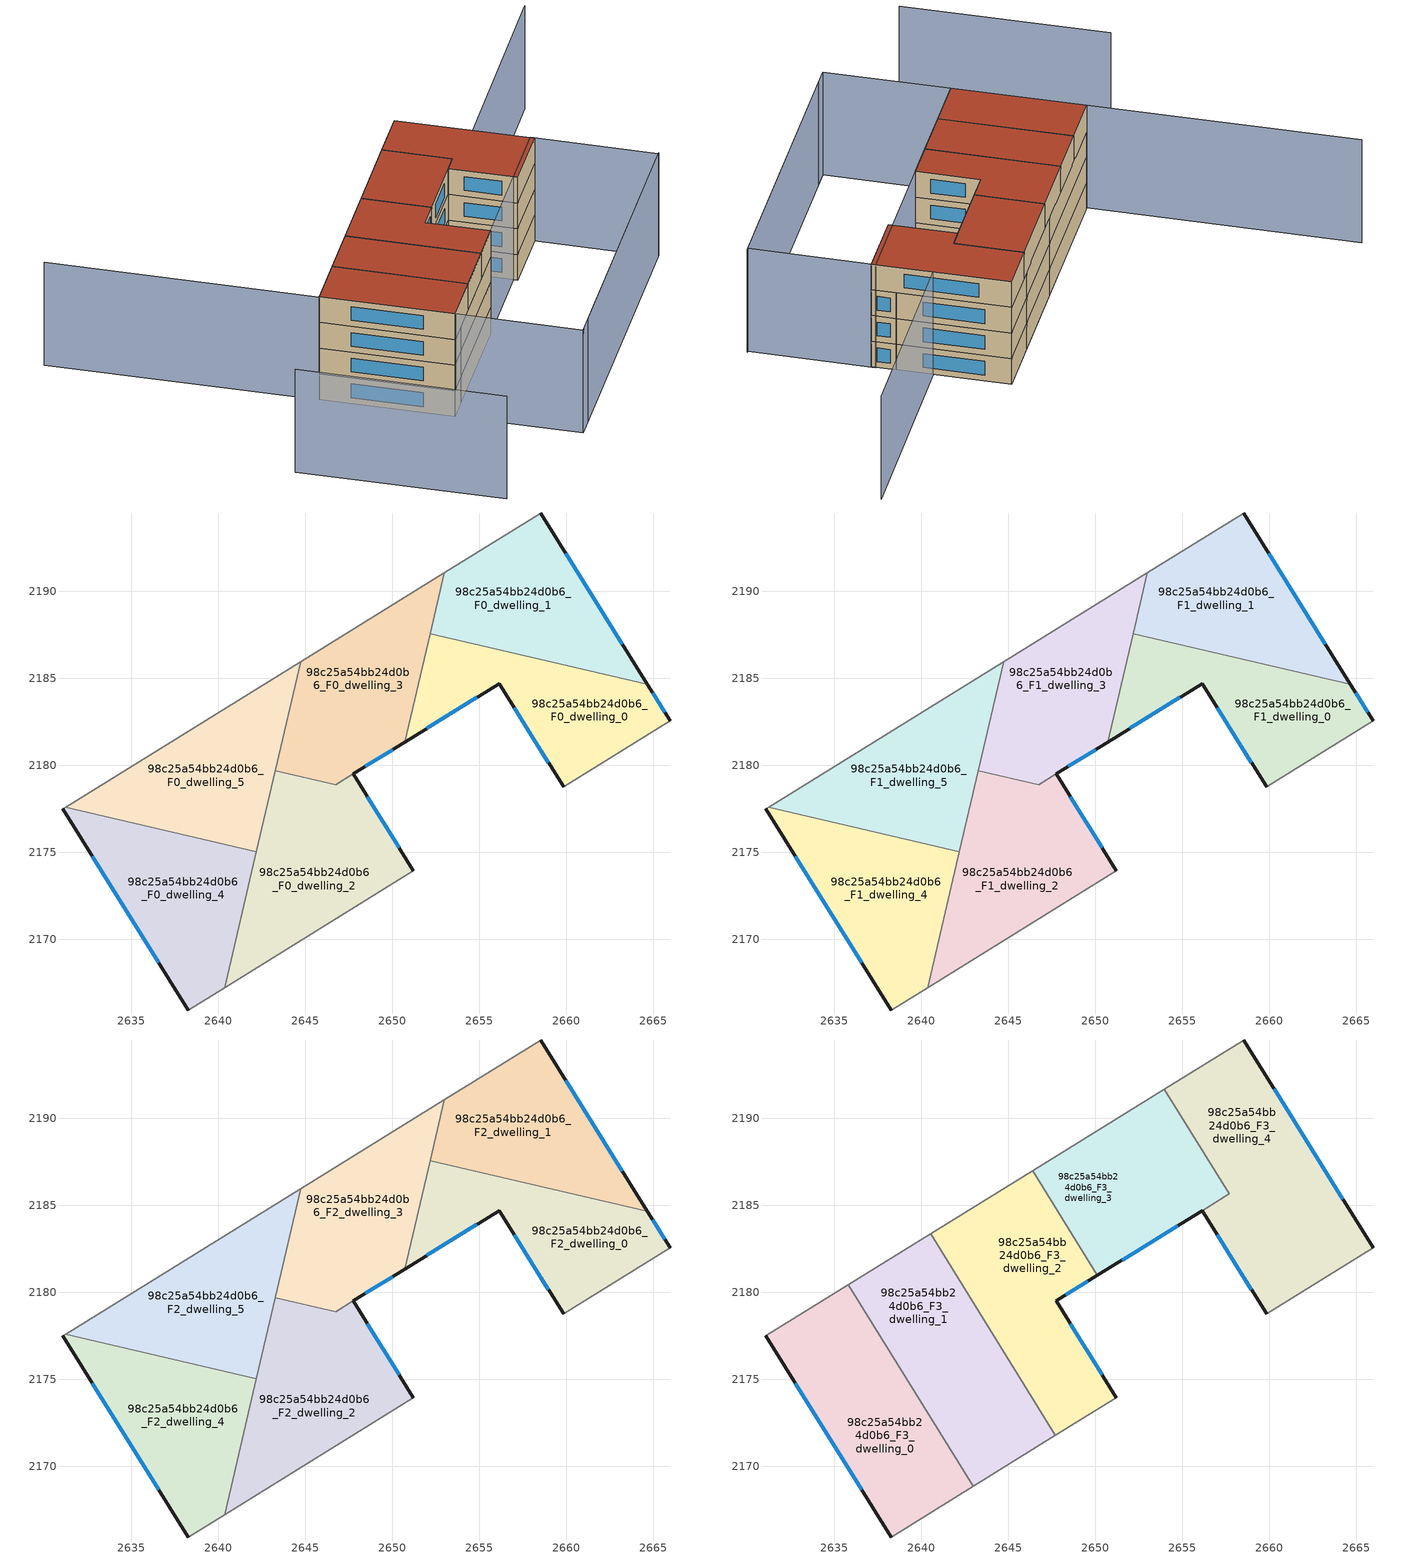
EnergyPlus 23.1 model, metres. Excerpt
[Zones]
98c25a54bb24d0b6_F0_dwelling_0
 floor ground (EU_floor_Construction): 2664.67,2184.66 2665.98,2182.55 2659.85,2178.75 2656.15,2184.69 2650.73,2181.33 2652.19,2187.57 z0
 wall outside (EU_wall_Construction): 2665.98,2182.55 2664.67,2184.66 / 2650.73,2181.33 2656.15,2184.69 2659.85,2178.75 z0:3
 wall to 98c25a54bb24d0b6_F0_dwelling_1 (EU_wall_Construction): 2664.67,2184.66 2652.19,2187.57 z0:3
 wall adiabatic (EU_wall_Construction): 2659.85,2178.75 2665.98,2182.55 z0:3
 wall to 98c25a54bb24d0b6_F0_dwelling_3 (EU_wall_Construction): 2652.19,2187.57 2650.73,2181.33 z0:3
 window (EU_Window_Construction): 2665.68,2183.04 2664.98,2184.16 / 2657.02,2183.3 2658.99,2180.15 / 2652,2182.12 2654.88,2183.9 z0.7:2.3
98c25a54bb24d0b6_F0_dwelling_1
 floor ground (EU_floor_Construction): 2658.54,2194.5 2664.67,2184.66 2652.19,2187.57 2653,2191.07 z0
 wall outside (EU_wall_Construction): 2664.67,2184.66 2658.54,2194.5 z0:3
 wall adiabatic (EU_wall_Construction): 2658.54,2194.5 2653,2191.07 z0:3
 wall to 98c25a54bb24d0b6_F0_dwelling_3 (EU_wall_Construction): 2653,2191.07 2652.19,2187.57 z0:3
 window (EU_Window_Construction): 2663.23,2186.97 2659.98,2192.19 z0.7:2.3
98c25a54bb24d0b6_F0_dwelling_2
 floor ground (EU_floor_Construction): 2647.77,2179.5 2651.23,2173.94 2640.37,2167.22 2643.28,2179.69 2646.76,2178.87 z0
 wall outside (EU_wall_Construction): 2651.23,2173.94 2647.77,2179.5 z0:3
 wall adiabatic (EU_wall_Construction): 2640.37,2167.22 2651.23,2173.94 z0:3
 wall to 98c25a54bb24d0b6_F0_dwelling_3 (EU_wall_Construction): 2647.77,2179.5 2646.76,2178.87 2643.28,2179.69 z0:3
 wall to 98c25a54bb24d0b6_F0_dwelling_4 (EU_wall_Construction): 2642.19,2175.03 2640.37,2167.22 z0:3
 wall to 98c25a54bb24d0b6_F0_dwelling_5 (EU_wall_Construction): 2643.28,2179.69 2642.19,2175.03 z0:3
 window (EU_Window_Construction): 2650.42,2175.25 2648.58,2178.19 z0.7:2.3
98c25a54bb24d0b6_F0_dwelling_3
 floor ground (EU_floor_Construction): 2653,2191.07 2650.73,2181.33 2646.76,2178.87 2643.28,2179.69 2644.74,2185.96 z0
 wall outside (EU_wall_Construction): 2647.77,2179.5 2650.73,2181.33 z0:3
 wall adiabatic (EU_wall_Construction): 2653,2191.07 2644.74,2185.96 z0:3
 wall to 98c25a54bb24d0b6_F0_dwelling_5 (EU_wall_Construction): 2644.74,2185.96 2643.28,2179.69 z0:3
 window (EU_Window_Construction): 2648.46,2179.93 2650.03,2180.9 z0.7:2.3
98c25a54bb24d0b6_F0_dwelling_4
 floor ground (EU_floor_Construction): 2642.19,2175.03 2640.37,2167.22 2638.28,2165.93 2631.07,2177.5 2631.23,2177.59 z0
 wall outside (EU_wall_Construction): 2631.07,2177.5 2638.28,2165.93 z0:3
 wall adiabatic (EU_wall_Construction): 2638.28,2165.93 2640.37,2167.22 / 2631.23,2177.59 2631.07,2177.5 z0:3
 wall to 98c25a54bb24d0b6_F0_dwelling_5 (EU_wall_Construction): 2642.19,2175.03 2631.23,2177.59 z0:3
 window (EU_Window_Construction): 2632.76,2174.78 2636.59,2168.65 z0.7:2.3
98c25a54bb24d0b6_F0_dwelling_5
 floor ground (EU_floor_Construction): 2644.74,2185.96 2642.19,2175.03 2631.23,2177.59 z0
 wall adiabatic (EU_wall_Construction): 2644.74,2185.96 2631.23,2177.59 z0:3
98c25a54bb24d0b6_F1_dwelling_0
 floor to 98c25a54bb24d0b6_F0_dwelling_0 (EU_floor_Construction): 2664.67,2184.66 2665.98,2182.55 2659.85,2178.75 2656.15,2184.69 2650.73,2181.33 2652.19,2187.57 z3
 wall outside (EU_wall_Construction): 2665.98,2182.55 2664.67,2184.66 / 2650.73,2181.33 2656.15,2184.69 2659.85,2178.75 z3:6
 wall to 98c25a54bb24d0b6_F1_dwelling_1 (EU_wall_Construction): 2664.67,2184.66 2652.19,2187.57 z3:6
 wall adiabatic (EU_wall_Construction): 2659.85,2178.75 2665.98,2182.55 z3:6
 wall to 98c25a54bb24d0b6_F1_dwelling_3 (EU_wall_Construction): 2652.19,2187.57 2650.73,2181.33 z3:6
 window (EU_Window_Construction): 2665.68,2183.04 2664.98,2184.16 / 2657.02,2183.3 2658.99,2180.15 / 2652,2182.12 2654.88,2183.9 z3.7:5.3
98c25a54bb24d0b6_F1_dwelling_1
 floor to 98c25a54bb24d0b6_F0_dwelling_1 (EU_floor_Construction): 2658.54,2194.5 2664.67,2184.66 2652.19,2187.57 2653,2191.07 z3
 wall outside (EU_wall_Construction): 2664.67,2184.66 2658.54,2194.5 z3:6
 wall adiabatic (EU_wall_Construction): 2658.54,2194.5 2653,2191.07 z3:6
 wall to 98c25a54bb24d0b6_F1_dwelling_3 (EU_wall_Construction): 2653,2191.07 2652.19,2187.57 z3:6
 window (EU_Window_Construction): 2663.23,2186.97 2659.98,2192.19 z3.7:5.3
98c25a54bb24d0b6_F1_dwelling_2
 floor to 98c25a54bb24d0b6_F0_dwelling_2 (EU_floor_Construction): 2647.77,2179.5 2651.23,2173.94 2640.37,2167.22 2643.28,2179.69 2646.76,2178.87 z3
 wall outside (EU_wall_Construction): 2651.23,2173.94 2647.77,2179.5 z3:6
 wall adiabatic (EU_wall_Construction): 2640.37,2167.22 2651.23,2173.94 z3:6
 wall to 98c25a54bb24d0b6_F1_dwelling_3 (EU_wall_Construction): 2647.77,2179.5 2646.76,2178.87 2643.28,2179.69 z3:6
 wall to 98c25a54bb24d0b6_F1_dwelling_4 (EU_wall_Construction): 2642.19,2175.03 2640.37,2167.22 z3:6
 wall to 98c25a54bb24d0b6_F1_dwelling_5 (EU_wall_Construction): 2643.28,2179.69 2642.19,2175.03 z3:6
 window (EU_Window_Construction): 2650.42,2175.25 2648.58,2178.19 z3.7:5.3
98c25a54bb24d0b6_F1_dwelling_3
 floor to 98c25a54bb24d0b6_F0_dwelling_3 (EU_floor_Construction): 2653,2191.07 2650.73,2181.33 2646.76,2178.87 2643.28,2179.69 2644.74,2185.96 z3
 wall outside (EU_wall_Construction): 2647.77,2179.5 2650.73,2181.33 z3:6
 wall adiabatic (EU_wall_Construction): 2653,2191.07 2644.74,2185.96 z3:6
 wall to 98c25a54bb24d0b6_F1_dwelling_5 (EU_wall_Construction): 2644.74,2185.96 2643.28,2179.69 z3:6
 window (EU_Window_Construction): 2648.46,2179.93 2650.03,2180.9 z3.7:5.3
98c25a54bb24d0b6_F1_dwelling_4
 floor to 98c25a54bb24d0b6_F0_dwelling_4 (EU_floor_Construction): 2642.19,2175.03 2640.37,2167.22 2638.28,2165.93 2631.07,2177.5 2631.23,2177.59 z3
 wall outside (EU_wall_Construction): 2631.07,2177.5 2638.28,2165.93 z3:6
 wall adiabatic (EU_wall_Construction): 2638.28,2165.93 2640.37,2167.22 / 2631.23,2177.59 2631.07,2177.5 z3:6
 wall to 98c25a54bb24d0b6_F1_dwelling_5 (EU_wall_Construction): 2642.19,2175.03 2631.23,2177.59 z3:6
 window (EU_Window_Construction): 2632.76,2174.78 2636.59,2168.65 z3.7:5.3
98c25a54bb24d0b6_F1_dwelling_5
 floor to 98c25a54bb24d0b6_F0_dwelling_5 (EU_floor_Construction): 2644.74,2185.96 2642.19,2175.03 2631.23,2177.59 z3
 wall adiabatic (EU_wall_Construction): 2644.74,2185.96 2631.23,2177.59 z3:6
98c25a54bb24d0b6_F2_dwelling_0
 floor to 98c25a54bb24d0b6_F1_dwelling_0 (EU_floor_Construction): 2664.67,2184.66 2665.98,2182.55 2659.85,2178.75 2656.15,2184.69 2650.73,2181.33 2652.19,2187.57 z6
 wall outside (EU_wall_Construction): 2665.98,2182.55 2664.67,2184.66 / 2650.73,2181.33 2656.15,2184.69 2659.85,2178.75 z6:9
 wall to 98c25a54bb24d0b6_F2_dwelling_1 (EU_wall_Construction): 2664.67,2184.66 2652.19,2187.57 z6:9
 wall adiabatic (EU_wall_Construction): 2659.85,2178.75 2665.98,2182.55 z6:9
 wall to 98c25a54bb24d0b6_F2_dwelling_3 (EU_wall_Construction): 2652.19,2187.57 2650.73,2181.33 z6:9
 window (EU_Window_Construction): 2665.68,2183.04 2664.98,2184.16 / 2657.02,2183.3 2658.99,2180.15 / 2652,2182.12 2654.88,2183.9 z6.7:8.3
98c25a54bb24d0b6_F2_dwelling_1
 floor to 98c25a54bb24d0b6_F1_dwelling_1 (EU_floor_Construction): 2658.54,2194.5 2664.67,2184.66 2652.19,2187.57 2653,2191.07 z6
 wall outside (EU_wall_Construction): 2664.67,2184.66 2658.54,2194.5 z6:9
 wall adiabatic (EU_wall_Construction): 2658.54,2194.5 2653,2191.07 z6:9
 wall to 98c25a54bb24d0b6_F2_dwelling_3 (EU_wall_Construction): 2653,2191.07 2652.19,2187.57 z6:9
 window (EU_Window_Construction): 2663.23,2186.97 2659.98,2192.19 z6.7:8.3
98c25a54bb24d0b6_F2_dwelling_2
 floor to 98c25a54bb24d0b6_F1_dwelling_2 (EU_floor_Construction): 2647.77,2179.5 2651.23,2173.94 2640.37,2167.22 2643.28,2179.69 2646.76,2178.87 z6
 wall outside (EU_wall_Construction): 2651.23,2173.94 2647.77,2179.5 z6:9
 wall adiabatic (EU_wall_Construction): 2640.37,2167.22 2651.23,2173.94 z6:9
 wall to 98c25a54bb24d0b6_F2_dwelling_3 (EU_wall_Construction): 2647.77,2179.5 2646.76,2178.87 2643.28,2179.69 z6:9
 wall to 98c25a54bb24d0b6_F2_dwelling_4 (EU_wall_Construction): 2642.19,2175.03 2640.37,2167.22 z6:9
 wall to 98c25a54bb24d0b6_F2_dwelling_5 (EU_wall_Construction): 2643.28,2179.69 2642.19,2175.03 z6:9
 window (EU_Window_Construction): 2650.42,2175.25 2648.58,2178.19 z6.7:8.3
98c25a54bb24d0b6_F2_dwelling_3
 floor to 98c25a54bb24d0b6_F1_dwelling_3 (EU_floor_Construction): 2653,2191.07 2650.73,2181.33 2646.76,2178.87 2643.28,2179.69 2644.74,2185.96 z6
 wall outside (EU_wall_Construction): 2647.77,2179.5 2650.73,2181.33 z6:9
 wall adiabatic (EU_wall_Construction): 2653,2191.07 2644.74,2185.96 z6:9
 wall to 98c25a54bb24d0b6_F2_dwelling_5 (EU_wall_Construction): 2644.74,2185.96 2643.28,2179.69 z6:9
 window (EU_Window_Construction): 2648.46,2179.93 2650.03,2180.9 z6.7:8.3
98c25a54bb24d0b6_F2_dwelling_4
 floor to 98c25a54bb24d0b6_F1_dwelling_4 (EU_floor_Construction): 2642.19,2175.03 2640.37,2167.22 2638.28,2165.93 2631.07,2177.5 2631.23,2177.59 z6
 wall outside (EU_wall_Construction): 2631.07,2177.5 2638.28,2165.93 z6:9
 wall adiabatic (EU_wall_Construction): 2638.28,2165.93 2640.37,2167.22 / 2631.23,2177.59 2631.07,2177.5 z6:9
 wall to 98c25a54bb24d0b6_F2_dwelling_5 (EU_wall_Construction): 2642.19,2175.03 2631.23,2177.59 z6:9
 window (EU_Window_Construction): 2632.76,2174.78 2636.59,2168.65 z6.7:8.3
98c25a54bb24d0b6_F2_dwelling_5
 floor to 98c25a54bb24d0b6_F1_dwelling_5 (EU_floor_Construction): 2644.74,2185.96 2642.19,2175.03 2631.23,2177.59 z6
 wall adiabatic (EU_wall_Construction): 2644.74,2185.96 2631.23,2177.59 z6:9
98c25a54bb24d0b6_F3_dwelling_0
 floor to 98c25a54bb24d0b6_F2_dwelling_4 (EU_floor_Construction): 2638.65,2175.86 2641.36,2171.48 2640.37,2167.22 2638.28,2165.93 2631.07,2177.5 2631.23,2177.59 z9
 floor to 98c25a54bb24d0b6_F2_dwelling_5 (EU_floor_Construction): 2635.82,2180.43 2638.65,2175.86 2631.23,2177.59 z9
 floor to 98c25a54bb24d0b6_F2_dwelling_2 (EU_floor_Construction): 2641.36,2171.48 2642.99,2168.84 2640.37,2167.22 z9
 wall outside (EU_wall_Construction): 2631.07,2177.5 2638.28,2165.93 z9:12
 wall to 98c25a54bb24d0b6_F3_dwelling_1 (EU_wall_Construction): 2642.99,2168.84 2635.82,2180.43 z9:12
 wall adiabatic (EU_wall_Construction): 2638.28,2165.93 2642.99,2168.84 / 2635.82,2180.43 2631.07,2177.5 z9:12
 window (EU_Window_Construction): 2632.76,2174.78 2636.59,2168.65 z9.7:11.3
 roof outside (EU_roof_Construction): 2642.99,2168.84 2635.82,2180.43 2631.07,2177.5 2638.28,2165.93 z12
98c25a54bb24d0b6_F3_dwelling_1
 floor to 98c25a54bb24d0b6_F2_dwelling_5 (EU_floor_Construction): 2640.55,2183.36 2643.15,2179.15 2642.19,2175.03 2638.65,2175.86 2635.82,2180.43 z9
 floor to 98c25a54bb24d0b6_F2_dwelling_2 (EU_floor_Construction): 2643.15,2179.15 2647.72,2171.77 2642.99,2168.84 2641.36,2171.48 z9
 floor to 98c25a54bb24d0b6_F2_dwelling_4 (EU_floor_Construction): 2642.19,2175.03 2641.36,2171.48 2638.65,2175.86 z9
 wall to 98c25a54bb24d0b6_F3_dwelling_2 (EU_wall_Construction): 2647.72,2171.77 2640.55,2183.36 z9:12
 wall adiabatic (EU_wall_Construction): 2642.99,2168.84 2647.72,2171.77 / 2640.55,2183.36 2635.82,2180.43 z9:12
 roof outside (EU_roof_Construction): 2647.72,2171.77 2640.55,2183.36 2635.82,2180.43 2642.99,2168.84 z12
98c25a54bb24d0b6_F3_dwelling_2
 floor to 98c25a54bb24d0b6_F2_dwelling_2 (EU_floor_Construction): 2647.77,2179.5 2651.23,2173.94 2647.72,2171.77 2643.15,2179.15 2643.28,2179.69 2646.76,2178.87 z9
 floor to 98c25a54bb24d0b6_F2_dwelling_3 (EU_floor_Construction): 2646.41,2186.99 2650.14,2180.97 2646.76,2178.87 2643.28,2179.69 2644.74,2185.96 z9
 floor to 98c25a54bb24d0b6_F2_dwelling_5 (EU_floor_Construction): 2644.74,2185.96 2643.15,2179.15 2640.55,2183.36 z9
 wall outside (EU_wall_Construction): 2651.23,2173.94 2647.77,2179.5 2650.14,2180.97 z9:12
 wall adiabatic (EU_wall_Construction): 2646.41,2186.99 2640.55,2183.36 / 2647.72,2171.77 2651.23,2173.94 z9:12
 wall to 98c25a54bb24d0b6_F3_dwelling_3 (EU_wall_Construction): 2650.14,2180.97 2646.41,2186.99 z9:12
 window (EU_Window_Construction): 2648.32,2179.84 2649.58,2180.62 / 2650.42,2175.25 2648.58,2178.19 z9.7:11.3
 roof outside (EU_roof_Construction): 2651.23,2173.94 2647.77,2179.5 2650.14,2180.97 2646.41,2186.99 2640.55,2183.36 2647.72,2171.77 z12
98c25a54bb24d0b6_F3_dwelling_3
 floor to 98c25a54bb24d0b6_F2_dwelling_0 (EU_floor_Construction): 2657.25,2186.39 2657.71,2185.66 2650.73,2181.33 2652.19,2187.57 z9
 floor to 98c25a54bb24d0b6_F2_dwelling_3 (EU_floor_Construction): 2653,2191.07 2650.73,2181.33 2650.14,2180.97 2646.41,2186.99 z9
 floor to 98c25a54bb24d0b6_F2_dwelling_1 (EU_floor_Construction): 2653.98,2191.68 2657.25,2186.39 2652.19,2187.57 2653,2191.07 z9
 wall outside (EU_wall_Construction): 2650.14,2180.97 2656.15,2184.69 z9:12
 wall adiabatic (EU_wall_Construction): 2653.98,2191.68 2646.41,2186.99 z9:12
 wall to 98c25a54bb24d0b6_F3_dwelling_4 (EU_wall_Construction): 2656.15,2184.69 2657.71,2185.66 2653.98,2191.68 z9:12
 window (EU_Window_Construction): 2651.55,2181.84 2654.74,2183.82 z9.7:11.3
 roof outside (EU_roof_Construction): 2657.71,2185.66 2653.98,2191.68 2646.41,2186.99 2650.14,2180.97 z12
98c25a54bb24d0b6_F3_dwelling_4
 floor to 98c25a54bb24d0b6_F2_dwelling_0 (EU_floor_Construction): 2664.67,2184.66 2665.98,2182.55 2659.85,2178.75 2656.15,2184.69 2657.71,2185.66 2657.25,2186.39 z9
 floor to 98c25a54bb24d0b6_F2_dwelling_1 (EU_floor_Construction): 2658.54,2194.5 2664.67,2184.66 2657.25,2186.39 2653.98,2191.68 z9
 wall outside (EU_wall_Construction): 2665.98,2182.55 2658.54,2194.5 / 2656.15,2184.69 2659.85,2178.75 z9:12
 wall adiabatic (EU_wall_Construction): 2658.54,2194.5 2653.98,2191.68 / 2659.85,2178.75 2665.98,2182.55 z9:12
 window (EU_Window_Construction): 2664.24,2185.36 2660.29,2191.69 / 2657.02,2183.3 2658.99,2180.15 z9.7:11.3
 roof outside (EU_roof_Construction): 2665.98,2182.55 2658.54,2194.5 2653.98,2191.68 2657.71,2185.66 2656.15,2184.69 2659.85,2178.75 z12
shading: 2620.25,2170.04 2631.42,2151.98 / 2645.07,2155.02 2672.71,2172.14 / 2658.53,2194.49 2631.01,2177.45 / 2631.01,2177.45 2616.5,2200.9 / 2682.05,2199.86 2662.7,2187.81 / 2672.54,2172.02 2645.05,2155.01 / 2645.05,2155.01 2638.28,2165.93 / 2638.28,2165.93 2665.77,2182.95 / 2665.77,2182.95 2672.54,2172.02 z0:12
[Building]
EU S2 Campaign: North Axis=0; Terrain=City; Solar Distribution=FullExterior
[Site:Location]
Budapest.Ferenc.Liszt.Intl.AP: Latitude=47.437; Longitude=19.256; Time Zone=1; Elevation=185
[SizingPeriod:WeatherFileDays]
AnnualSizingPeriod: Begin Month=1; Begin Day of Month=1; End Month=12; End Day of Month=31; Day of Week for Start Day=Monday; Use Weather File Daylight Saving Period=No; Use Weather File Rain and Snow Indicators=No
[MATERIAL]
EU_InternalMass_Material: Roughness=MediumRough; Thickness=0.1; Conductivity=1; Density=1800; Specific Heat=900; Thermal Absorptance=0.9; Solar Absorptance=0.7; Visible Absorptance=0.7
[MATERIAL:NOMASS] Roughness=MediumRough; Thermal Absorptance=0.9; Solar Absorptance=0.7; Visible Absorptance=0.7
Name | Thermal Resistance
EU_wall_NoMass | 0.832559
EU_roof_NoMass | 1.39638
EU_floor_NoMass | 0.872794
[WINDOWMATERIAL:SIMPLEGLAZINGSYSTEM]
EU_Window_SimpleGlazing: UFactor=2.79869; Solar Heat Gain Coefficient=0.75; Visible Transmittance=0.75
[CONSTRUCTION]
EU_wall_Construction: EU_wall_NoMass
EU_roof_Construction: EU_roof_NoMass
EU_floor_Construction: EU_floor_NoMass
EU_Window_Construction: EU_Window_SimpleGlazing
EU_InternalMass_Construction: EU_InternalMass_Material
[ZONE] Type=1; Multiplier=1; Ceiling Height=autocalculate; Floor Area=autocalculate; Part of Total Floor Area=Yes
Name | Volume
98c25a54bb24d0b6_F0_dwelling_0; 98c25a54bb24d0b6_F1_dwelling_0; 98c25a54bb24d0b6_F2_dwelling_0 | 182.454
98c25a54bb24d0b6_F3_dwelling_0 | 227.344
98c25a54bb24d0b6_F0_dwelling_1; 98c25a54bb24d0b6_F1_dwelling_1; 98c25a54bb24d0b6_F2_dwelling_1 | 182.435
98c25a54bb24d0b6_F3_dwelling_1 | 227.383
98c25a54bb24d0b6_F0_dwelling_2; 98c25a54bb24d0b6_F1_dwelling_2; 98c25a54bb24d0b6_F2_dwelling_2 | 205.612
98c25a54bb24d0b6_F3_dwelling_2 | 227.354
98c25a54bb24d0b6_F0_dwelling_3; 98c25a54bb24d0b6_F1_dwelling_3; 98c25a54bb24d0b6_F2_dwelling_3 | 187.371
98c25a54bb24d0b6_F3_dwelling_3 | 189.194
98c25a54bb24d0b6_F0_dwelling_4; 98c25a54bb24d0b6_F1_dwelling_4; 98c25a54bb24d0b6_F2_dwelling_4 | 189.454
98c25a54bb24d0b6_F3_dwelling_4 | 265.528
98c25a54bb24d0b6_F0_dwelling_5; 98c25a54bb24d0b6_F1_dwelling_5; 98c25a54bb24d0b6_F2_dwelling_5 | 189.484
[INTERNALMASS] Construction=EU_InternalMass_Construction
Name | Zone or ZoneList | Surface Area
98c25a54bb24d0b6_F0_dwelling_0_EU_InternalMass | 98c25a54bb24d0b6_F0_dwelling_0 | 60.8181
98c25a54bb24d0b6_F0_dwelling_1_EU_InternalMass | 98c25a54bb24d0b6_F0_dwelling_1 | 60.8117
98c25a54bb24d0b6_F0_dwelling_2_EU_InternalMass | 98c25a54bb24d0b6_F0_dwelling_2 | 68.5402
98c25a54bb24d0b6_F0_dwelling_3_EU_InternalMass | 98c25a54bb24d0b6_F0_dwelling_3 | 62.4552
98c25a54bb24d0b6_F0_dwelling_4_EU_InternalMass | 98c25a54bb24d0b6_F0_dwelling_4 | 63.1514
98c25a54bb24d0b6_F0_dwelling_5_EU_InternalMass | 98c25a54bb24d0b6_F0_dwelling_5 | 63.1616
98c25a54bb24d0b6_F1_dwelling_0_EU_InternalMass | 98c25a54bb24d0b6_F1_dwelling_0 | 60.8181
98c25a54bb24d0b6_F1_dwelling_1_EU_InternalMass | 98c25a54bb24d0b6_F1_dwelling_1 | 60.8117
98c25a54bb24d0b6_F1_dwelling_2_EU_InternalMass | 98c25a54bb24d0b6_F1_dwelling_2 | 68.5402
98c25a54bb24d0b6_F1_dwelling_3_EU_InternalMass | 98c25a54bb24d0b6_F1_dwelling_3 | 62.4552
98c25a54bb24d0b6_F1_dwelling_4_EU_InternalMass | 98c25a54bb24d0b6_F1_dwelling_4 | 63.1514
98c25a54bb24d0b6_F1_dwelling_5_EU_InternalMass | 98c25a54bb24d0b6_F1_dwelling_5 | 63.1616
98c25a54bb24d0b6_F2_dwelling_0_EU_InternalMass | 98c25a54bb24d0b6_F2_dwelling_0 | 60.8181
98c25a54bb24d0b6_F2_dwelling_1_EU_InternalMass | 98c25a54bb24d0b6_F2_dwelling_1 | 60.8117
98c25a54bb24d0b6_F2_dwelling_2_EU_InternalMass | 98c25a54bb24d0b6_F2_dwelling_2 | 68.5402
98c25a54bb24d0b6_F2_dwelling_3_EU_InternalMass | 98c25a54bb24d0b6_F2_dwelling_3 | 62.4552
98c25a54bb24d0b6_F2_dwelling_4_EU_InternalMass | 98c25a54bb24d0b6_F2_dwelling_4 | 63.1514
98c25a54bb24d0b6_F2_dwelling_5_EU_InternalMass | 98c25a54bb24d0b6_F2_dwelling_5 | 63.1616
98c25a54bb24d0b6_F3_dwelling_0_EU_InternalMass | 98c25a54bb24d0b6_F3_dwelling_0 | 75.7815
98c25a54bb24d0b6_F3_dwelling_1_EU_InternalMass | 98c25a54bb24d0b6_F3_dwelling_1 | 75.7946
98c25a54bb24d0b6_F3_dwelling_2_EU_InternalMass | 98c25a54bb24d0b6_F3_dwelling_2 | 75.7849
98c25a54bb24d0b6_F3_dwelling_3_EU_InternalMass | 98c25a54bb24d0b6_F3_dwelling_3 | 63.0653
98c25a54bb24d0b6_F3_dwelling_4_EU_InternalMass | 98c25a54bb24d0b6_F3_dwelling_4 | 88.5104
[OTHEREQUIPMENT] Fuel Type=Electricity; Design Level Calculation Method=Watts/Area; Power per Zone Floor Area=1; Fraction Latent=0; Fraction Radiant=0; Fraction Lost=0; Carbon Dioxide Generation Rate=0; EndUse Subcategory=EU_Step8_InternalGains
Name | Zone or ZoneList or Space or SpaceList | Schedule
EU_Step8_InternalGain_98c25a54bb24d0b6_F0_dwelling_0_f000 | 98c25a54bb24d0b6_F0_dwelling_0 | EU_Step8_GainSchedule_98c25a54bb24d0b6_F0_dwelling_0_f000
EU_Step8_InternalGain_98c25a54bb24d0b6_F0_dwelling_1_f000 | 98c25a54bb24d0b6_F0_dwelling_1 | EU_Step8_GainSchedule_98c25a54bb24d0b6_F0_dwelling_1_f000
EU_Step8_InternalGain_98c25a54bb24d0b6_F0_dwelling_2_f000 | 98c25a54bb24d0b6_F0_dwelling_2 | EU_Step8_GainSchedule_98c25a54bb24d0b6_F0_dwelling_2_f000
EU_Step8_InternalGain_98c25a54bb24d0b6_F0_dwelling_3_f000 | 98c25a54bb24d0b6_F0_dwelling_3 | EU_Step8_GainSchedule_98c25a54bb24d0b6_F0_dwelling_3_f000
EU_Step8_InternalGain_98c25a54bb24d0b6_F0_dwelling_4_f000 | 98c25a54bb24d0b6_F0_dwelling_4 | EU_Step8_GainSchedule_98c25a54bb24d0b6_F0_dwelling_4_f000
EU_Step8_InternalGain_98c25a54bb24d0b6_F0_dwelling_5_f000 | 98c25a54bb24d0b6_F0_dwelling_5 | EU_Step8_GainSchedule_98c25a54bb24d0b6_F0_dwelling_5_f000
EU_Step8_InternalGain_98c25a54bb24d0b6_F1_dwelling_0_f000 | 98c25a54bb24d0b6_F1_dwelling_0 | EU_Step8_GainSchedule_98c25a54bb24d0b6_F1_dwelling_0_f000
EU_Step8_InternalGain_98c25a54bb24d0b6_F1_dwelling_1_f000 | 98c25a54bb24d0b6_F1_dwelling_1 | EU_Step8_GainSchedule_98c25a54bb24d0b6_F1_dwelling_1_f000
EU_Step8_InternalGain_98c25a54bb24d0b6_F1_dwelling_2_f000 | 98c25a54bb24d0b6_F1_dwelling_2 | EU_Step8_GainSchedule_98c25a54bb24d0b6_F1_dwelling_2_f000
EU_Step8_InternalGain_98c25a54bb24d0b6_F1_dwelling_3_f000 | 98c25a54bb24d0b6_F1_dwelling_3 | EU_Step8_GainSchedule_98c25a54bb24d0b6_F1_dwelling_3_f000
EU_Step8_InternalGain_98c25a54bb24d0b6_F1_dwelling_4_f000 | 98c25a54bb24d0b6_F1_dwelling_4 | EU_Step8_GainSchedule_98c25a54bb24d0b6_F1_dwelling_4_f000
EU_Step8_InternalGain_98c25a54bb24d0b6_F1_dwelling_5_f000 | 98c25a54bb24d0b6_F1_dwelling_5 | EU_Step8_GainSchedule_98c25a54bb24d0b6_F1_dwelling_5_f000
EU_Step8_InternalGain_98c25a54bb24d0b6_F2_dwelling_0_f000 | 98c25a54bb24d0b6_F2_dwelling_0 | EU_Step8_GainSchedule_98c25a54bb24d0b6_F2_dwelling_0_f000
EU_Step8_InternalGain_98c25a54bb24d0b6_F2_dwelling_1_f000 | 98c25a54bb24d0b6_F2_dwelling_1 | EU_Step8_GainSchedule_98c25a54bb24d0b6_F2_dwelling_1_f000
EU_Step8_InternalGain_98c25a54bb24d0b6_F2_dwelling_2_f000 | 98c25a54bb24d0b6_F2_dwelling_2 | EU_Step8_GainSchedule_98c25a54bb24d0b6_F2_dwelling_2_f000
EU_Step8_InternalGain_98c25a54bb24d0b6_F2_dwelling_3_f000 | 98c25a54bb24d0b6_F2_dwelling_3 | EU_Step8_GainSchedule_98c25a54bb24d0b6_F2_dwelling_3_f000
EU_Step8_InternalGain_98c25a54bb24d0b6_F2_dwelling_4_f000 | 98c25a54bb24d0b6_F2_dwelling_4 | EU_Step8_GainSchedule_98c25a54bb24d0b6_F2_dwelling_4_f000
EU_Step8_InternalGain_98c25a54bb24d0b6_F2_dwelling_5_f000 | 98c25a54bb24d0b6_F2_dwelling_5 | EU_Step8_GainSchedule_98c25a54bb24d0b6_F2_dwelling_5_f000
EU_Step8_InternalGain_98c25a54bb24d0b6_F3_dwelling_0_f000 | 98c25a54bb24d0b6_F3_dwelling_0 | EU_Step8_GainSchedule_98c25a54bb24d0b6_F3_dwelling_0_f000
EU_Step8_InternalGain_98c25a54bb24d0b6_F3_dwelling_1_f000 | 98c25a54bb24d0b6_F3_dwelling_1 | EU_Step8_GainSchedule_98c25a54bb24d0b6_F3_dwelling_1_f000
EU_Step8_InternalGain_98c25a54bb24d0b6_F3_dwelling_2_f000 | 98c25a54bb24d0b6_F3_dwelling_2 | EU_Step8_GainSchedule_98c25a54bb24d0b6_F3_dwelling_2_f000
EU_Step8_InternalGain_98c25a54bb24d0b6_F3_dwelling_3_f000 | 98c25a54bb24d0b6_F3_dwelling_3 | EU_Step8_GainSchedule_98c25a54bb24d0b6_F3_dwelling_3_f000
EU_Step8_InternalGain_98c25a54bb24d0b6_F3_dwelling_4_f000 | 98c25a54bb24d0b6_F3_dwelling_4 | EU_Step8_GainSchedule_98c25a54bb24d0b6_F3_dwelling_4_f000
[ZONEVENTILATION:DESIGNFLOWRATE] Schedule=EU_AlwaysOn; Design Flow Rate Calculation Method=AirChanges/Hour; Air Changes per Hour=0.475469; Ventilation Type=Natural; Fan Pressure Rise=0; Fan Total Efficiency=1; Constant Term Coefficient=1; Temperature Term Coefficient=0; Velocity Term Coefficient=0; Velocity Squared Term Coefficient=0; Minimum Indoor Temperature=-100; Maximum Indoor Temperature=100; Delta Temperature=-100; Minimum Outdoor Temperature=-100; Maximum Outdoor Temperature=100; Maximum Wind Speed=40
Name | Zone or ZoneList or Space or SpaceList
EU_ConstantAir_98c25a54bb24d0b6_F0_dwelling_0 | 98c25a54bb24d0b6_F0_dwelling_0
EU_ConstantAir_98c25a54bb24d0b6_F0_dwelling_1 | 98c25a54bb24d0b6_F0_dwelling_1
EU_ConstantAir_98c25a54bb24d0b6_F0_dwelling_2 | 98c25a54bb24d0b6_F0_dwelling_2
EU_ConstantAir_98c25a54bb24d0b6_F0_dwelling_3 | 98c25a54bb24d0b6_F0_dwelling_3
EU_ConstantAir_98c25a54bb24d0b6_F0_dwelling_4 | 98c25a54bb24d0b6_F0_dwelling_4
EU_ConstantAir_98c25a54bb24d0b6_F0_dwelling_5 | 98c25a54bb24d0b6_F0_dwelling_5
EU_ConstantAir_98c25a54bb24d0b6_F1_dwelling_0 | 98c25a54bb24d0b6_F1_dwelling_0
EU_ConstantAir_98c25a54bb24d0b6_F1_dwelling_1 | 98c25a54bb24d0b6_F1_dwelling_1
EU_ConstantAir_98c25a54bb24d0b6_F1_dwelling_2 | 98c25a54bb24d0b6_F1_dwelling_2
EU_ConstantAir_98c25a54bb24d0b6_F1_dwelling_3 | 98c25a54bb24d0b6_F1_dwelling_3
EU_ConstantAir_98c25a54bb24d0b6_F1_dwelling_4 | 98c25a54bb24d0b6_F1_dwelling_4
EU_ConstantAir_98c25a54bb24d0b6_F1_dwelling_5 | 98c25a54bb24d0b6_F1_dwelling_5
EU_ConstantAir_98c25a54bb24d0b6_F2_dwelling_0 | 98c25a54bb24d0b6_F2_dwelling_0
EU_ConstantAir_98c25a54bb24d0b6_F2_dwelling_1 | 98c25a54bb24d0b6_F2_dwelling_1
EU_ConstantAir_98c25a54bb24d0b6_F2_dwelling_2 | 98c25a54bb24d0b6_F2_dwelling_2
EU_ConstantAir_98c25a54bb24d0b6_F2_dwelling_3 | 98c25a54bb24d0b6_F2_dwelling_3
EU_ConstantAir_98c25a54bb24d0b6_F2_dwelling_4 | 98c25a54bb24d0b6_F2_dwelling_4
EU_ConstantAir_98c25a54bb24d0b6_F2_dwelling_5 | 98c25a54bb24d0b6_F2_dwelling_5
EU_ConstantAir_98c25a54bb24d0b6_F3_dwelling_0 | 98c25a54bb24d0b6_F3_dwelling_0
EU_ConstantAir_98c25a54bb24d0b6_F3_dwelling_1 | 98c25a54bb24d0b6_F3_dwelling_1
EU_ConstantAir_98c25a54bb24d0b6_F3_dwelling_2 | 98c25a54bb24d0b6_F3_dwelling_2
EU_ConstantAir_98c25a54bb24d0b6_F3_dwelling_3 | 98c25a54bb24d0b6_F3_dwelling_3
EU_ConstantAir_98c25a54bb24d0b6_F3_dwelling_4 | 98c25a54bb24d0b6_F3_dwelling_4
[HVACTEMPLATE:THERMOSTAT] Constant Heating Setpoint=20; Constant Cooling Setpoint=50
EU_HeatOnly_98c25a54bb24d0b6_F0_dwelling_0; EU_HeatOnly_98c25a54bb24d0b6_F0_dwelling_1; EU_HeatOnly_98c25a54bb24d0b6_F0_dwelling_2; EU_HeatOnly_98c25a54bb24d0b6_F0_dwelling_3; EU_HeatOnly_98c25a54bb24d0b6_F0_dwelling_4; EU_HeatOnly_98c25a54bb24d0b6_F0_dwelling_5; EU_HeatOnly_98c25a54bb24d0b6_F1_dwelling_0; EU_HeatOnly_98c25a54bb24d0b6_F1_dwelling_1; EU_HeatOnly_98c25a54bb24d0b6_F1_dwelling_2; EU_HeatOnly_98c25a54bb24d0b6_F1_dwelling_3; EU_HeatOnly_98c25a54bb24d0b6_F1_dwelling_4; EU_HeatOnly_98c25a54bb24d0b6_F1_dwelling_5; EU_HeatOnly_98c25a54bb24d0b6_F2_dwelling_0; EU_HeatOnly_98c25a54bb24d0b6_F2_dwelling_1; EU_HeatOnly_98c25a54bb24d0b6_F2_dwelling_2; EU_HeatOnly_98c25a54bb24d0b6_F2_dwelling_3; EU_HeatOnly_98c25a54bb24d0b6_F2_dwelling_4; EU_HeatOnly_98c25a54bb24d0b6_F2_dwelling_5; EU_HeatOnly_98c25a54bb24d0b6_F3_dwelling_0; EU_HeatOnly_98c25a54bb24d0b6_F3_dwelling_1; EU_HeatOnly_98c25a54bb24d0b6_F3_dwelling_2; EU_HeatOnly_98c25a54bb24d0b6_F3_dwelling_3; EU_HeatOnly_98c25a54bb24d0b6_F3_dwelling_4
[HVACTEMPLATE:ZONE:IDEALLOADSAIRSYSTEM] System Availability Schedule=EU_AlwaysOn; Maximum Heating Supply Air Temperature=50; Minimum Cooling Supply Air Temperature=13; Maximum Heating Supply Air Humidity Ratio=0.0156; Minimum Cooling Supply Air Humidity Ratio=0.0077; Heating Limit=NoLimit; Cooling Limit=NoLimit; Heating Availability Schedule=EU_AlwaysOn; Cooling Availability Schedule=EU_CoolingOff; Dehumidification Control Type=ConstantSensibleHeatRatio; Cooling Sensible Heat Ratio=0.7; Dehumidification Setpoint=60; Humidification Control Type=None; Humidification Setpoint=30; Outdoor Air Method=None; Outdoor Air Flow Rate per Person=0.00944; Outdoor Air Flow Rate per Zone Floor Area=0; Outdoor Air Flow Rate per Zone=0; Demand Controlled Ventilation Type=None; Outdoor Air Economizer Type=NoEconomizer; Heat Recovery Type=None; Sensible Heat Recovery Effectiveness=0.7; Latent Heat Recovery Effectiveness=0.65
Name | Template Thermostat
98c25a54bb24d0b6_F0_dwelling_0 | EU_HeatOnly_98c25a54bb24d0b6_F0_dwelling_0
98c25a54bb24d0b6_F0_dwelling_1 | EU_HeatOnly_98c25a54bb24d0b6_F0_dwelling_1
98c25a54bb24d0b6_F0_dwelling_2 | EU_HeatOnly_98c25a54bb24d0b6_F0_dwelling_2
98c25a54bb24d0b6_F0_dwelling_3 | EU_HeatOnly_98c25a54bb24d0b6_F0_dwelling_3
98c25a54bb24d0b6_F0_dwelling_4 | EU_HeatOnly_98c25a54bb24d0b6_F0_dwelling_4
98c25a54bb24d0b6_F0_dwelling_5 | EU_HeatOnly_98c25a54bb24d0b6_F0_dwelling_5
98c25a54bb24d0b6_F1_dwelling_0 | EU_HeatOnly_98c25a54bb24d0b6_F1_dwelling_0
98c25a54bb24d0b6_F1_dwelling_1 | EU_HeatOnly_98c25a54bb24d0b6_F1_dwelling_1
98c25a54bb24d0b6_F1_dwelling_2 | EU_HeatOnly_98c25a54bb24d0b6_F1_dwelling_2
98c25a54bb24d0b6_F1_dwelling_3 | EU_HeatOnly_98c25a54bb24d0b6_F1_dwelling_3
98c25a54bb24d0b6_F1_dwelling_4 | EU_HeatOnly_98c25a54bb24d0b6_F1_dwelling_4
98c25a54bb24d0b6_F1_dwelling_5 | EU_HeatOnly_98c25a54bb24d0b6_F1_dwelling_5
98c25a54bb24d0b6_F2_dwelling_0 | EU_HeatOnly_98c25a54bb24d0b6_F2_dwelling_0
98c25a54bb24d0b6_F2_dwelling_1 | EU_HeatOnly_98c25a54bb24d0b6_F2_dwelling_1
98c25a54bb24d0b6_F2_dwelling_2 | EU_HeatOnly_98c25a54bb24d0b6_F2_dwelling_2
98c25a54bb24d0b6_F2_dwelling_3 | EU_HeatOnly_98c25a54bb24d0b6_F2_dwelling_3
98c25a54bb24d0b6_F2_dwelling_4 | EU_HeatOnly_98c25a54bb24d0b6_F2_dwelling_4
98c25a54bb24d0b6_F2_dwelling_5 | EU_HeatOnly_98c25a54bb24d0b6_F2_dwelling_5
98c25a54bb24d0b6_F3_dwelling_0 | EU_HeatOnly_98c25a54bb24d0b6_F3_dwelling_0
98c25a54bb24d0b6_F3_dwelling_1 | EU_HeatOnly_98c25a54bb24d0b6_F3_dwelling_1
98c25a54bb24d0b6_F3_dwelling_2 | EU_HeatOnly_98c25a54bb24d0b6_F3_dwelling_2
98c25a54bb24d0b6_F3_dwelling_3 | EU_HeatOnly_98c25a54bb24d0b6_F3_dwelling_3
98c25a54bb24d0b6_F3_dwelling_4 | EU_HeatOnly_98c25a54bb24d0b6_F3_dwelling_4
[SIZING:ZONE] Zone Cooling Design Supply Air Temperature Input Method=SupplyAirTemperature; Zone Cooling Design Supply Air Temperature=13; Zone Heating Design Supply Air Temperature Input Method=SupplyAirTemperature; Zone Heating Design Supply Air Temperature=50; Zone Cooling Design Supply Air Humidity Ratio=0.008; Zone Heating Design Supply Air Humidity Ratio=0.008; Cooling Design Air Flow Method=DesignDay; Cooling Design Air Flow Rate=0; Cooling Minimum Air Flow per Zone Floor Area=0.000762; Cooling Minimum Air Flow=0; Cooling Minimum Air Flow Fraction=0.2; Heating Design Air Flow Method=DesignDay; Heating Design Air Flow Rate=0; Heating Maximum Air Flow per Zone Floor Area=0.002032; Heating Maximum Air Flow=0.141576; Heating Maximum Air Flow Fraction=0.3; Account for Dedicated Outdoor Air System=No; Dedicated Outdoor Air System Control Strategy=NeutralSupplyAir; Dedicated Outdoor Air Low Setpoint Temperature for Design=autosize; Dedicated Outdoor Air High Setpoint Temperature for Design=autosize; Zone Load Sizing Method=Sensible Load Only No Latent Load; Zone Latent Cooling Design Supply Air Humidity Ratio Input Method=HumidityRatioDifference; Zone Cooling Design Supply Air Humidity Ratio Difference=0.005; Zone Latent Heating Design Supply Air Humidity Ratio Input Method=HumidityRatioDifference; Zone Humidification Design Supply Air Humidity Ratio Difference=0.005
98c25a54bb24d0b6_F0_dwelling_0; 98c25a54bb24d0b6_F0_dwelling_1; 98c25a54bb24d0b6_F0_dwelling_2; 98c25a54bb24d0b6_F0_dwelling_3; 98c25a54bb24d0b6_F0_dwelling_4; 98c25a54bb24d0b6_F0_dwelling_5; 98c25a54bb24d0b6_F1_dwelling_0; 98c25a54bb24d0b6_F1_dwelling_1; 98c25a54bb24d0b6_F1_dwelling_2; 98c25a54bb24d0b6_F1_dwelling_3; 98c25a54bb24d0b6_F1_dwelling_4; 98c25a54bb24d0b6_F1_dwelling_5; 98c25a54bb24d0b6_F2_dwelling_0; 98c25a54bb24d0b6_F2_dwelling_1; 98c25a54bb24d0b6_F2_dwelling_2; 98c25a54bb24d0b6_F2_dwelling_3; 98c25a54bb24d0b6_F2_dwelling_4; 98c25a54bb24d0b6_F2_dwelling_5; 98c25a54bb24d0b6_F3_dwelling_0; 98c25a54bb24d0b6_F3_dwelling_1; 98c25a54bb24d0b6_F3_dwelling_2; 98c25a54bb24d0b6_F3_dwelling_3; 98c25a54bb24d0b6_F3_dwelling_4
[SCHEDULE:CONSTANT]
Name | Hourly Value
EU_AlwaysOn | 1
EU_CoolingOff | 0
[SCHEDULE:FILE] Column Number=1; Rows to Skip at Top=0; Number of Hours of Data=8760; Column Separator=Comma; Interpolate to Timestep=No; Minutes per Item=60; Adjust Schedule for Daylight Savings=Yes
Name | File
EU_Step8_GainSchedule_98c25a54bb24d0b6_F0_dwelling_0_f000 | ../../schedules/98c25a54bb24d0b6/98c25a54bb24d0b6_F0_dwelling_0_f000_gain.csv
EU_Step8_GainSchedule_98c25a54bb24d0b6_F0_dwelling_1_f000 | ../../schedules/98c25a54bb24d0b6/98c25a54bb24d0b6_F0_dwelling_1_f000_gain.csv
EU_Step8_GainSchedule_98c25a54bb24d0b6_F0_dwelling_2_f000 | ../../schedules/98c25a54bb24d0b6/98c25a54bb24d0b6_F0_dwelling_2_f000_gain.csv
EU_Step8_GainSchedule_98c25a54bb24d0b6_F0_dwelling_3_f000 | ../../schedules/98c25a54bb24d0b6/98c25a54bb24d0b6_F0_dwelling_3_f000_gain.csv
EU_Step8_GainSchedule_98c25a54bb24d0b6_F0_dwelling_4_f000 | ../../schedules/98c25a54bb24d0b6/98c25a54bb24d0b6_F0_dwelling_4_f000_gain.csv
EU_Step8_GainSchedule_98c25a54bb24d0b6_F0_dwelling_5_f000 | ../../schedules/98c25a54bb24d0b6/98c25a54bb24d0b6_F0_dwelling_5_f000_gain.csv
EU_Step8_GainSchedule_98c25a54bb24d0b6_F1_dwelling_0_f000 | ../../schedules/98c25a54bb24d0b6/98c25a54bb24d0b6_F1_dwelling_0_f000_gain.csv
EU_Step8_GainSchedule_98c25a54bb24d0b6_F1_dwelling_1_f000 | ../../schedules/98c25a54bb24d0b6/98c25a54bb24d0b6_F1_dwelling_1_f000_gain.csv
EU_Step8_GainSchedule_98c25a54bb24d0b6_F1_dwelling_2_f000 | ../../schedules/98c25a54bb24d0b6/98c25a54bb24d0b6_F1_dwelling_2_f000_gain.csv
EU_Step8_GainSchedule_98c25a54bb24d0b6_F1_dwelling_3_f000 | ../../schedules/98c25a54bb24d0b6/98c25a54bb24d0b6_F1_dwelling_3_f000_gain.csv
EU_Step8_GainSchedule_98c25a54bb24d0b6_F1_dwelling_4_f000 | ../../schedules/98c25a54bb24d0b6/98c25a54bb24d0b6_F1_dwelling_4_f000_gain.csv
EU_Step8_GainSchedule_98c25a54bb24d0b6_F1_dwelling_5_f000 | ../../schedules/98c25a54bb24d0b6/98c25a54bb24d0b6_F1_dwelling_5_f000_gain.csv
EU_Step8_GainSchedule_98c25a54bb24d0b6_F2_dwelling_0_f000 | ../../schedules/98c25a54bb24d0b6/98c25a54bb24d0b6_F2_dwelling_0_f000_gain.csv
EU_Step8_GainSchedule_98c25a54bb24d0b6_F2_dwelling_1_f000 | ../../schedules/98c25a54bb24d0b6/98c25a54bb24d0b6_F2_dwelling_1_f000_gain.csv
EU_Step8_GainSchedule_98c25a54bb24d0b6_F2_dwelling_2_f000 | ../../schedules/98c25a54bb24d0b6/98c25a54bb24d0b6_F2_dwelling_2_f000_gain.csv
EU_Step8_GainSchedule_98c25a54bb24d0b6_F2_dwelling_3_f000 | ../../schedules/98c25a54bb24d0b6/98c25a54bb24d0b6_F2_dwelling_3_f000_gain.csv
EU_Step8_GainSchedule_98c25a54bb24d0b6_F2_dwelling_4_f000 | ../../schedules/98c25a54bb24d0b6/98c25a54bb24d0b6_F2_dwelling_4_f000_gain.csv
EU_Step8_GainSchedule_98c25a54bb24d0b6_F2_dwelling_5_f000 | ../../schedules/98c25a54bb24d0b6/98c25a54bb24d0b6_F2_dwelling_5_f000_gain.csv
EU_Step8_GainSchedule_98c25a54bb24d0b6_F3_dwelling_0_f000 | ../../schedules/98c25a54bb24d0b6/98c25a54bb24d0b6_F3_dwelling_0_f000_gain.csv
EU_Step8_GainSchedule_98c25a54bb24d0b6_F3_dwelling_1_f000 | ../../schedules/98c25a54bb24d0b6/98c25a54bb24d0b6_F3_dwelling_1_f000_gain.csv
EU_Step8_GainSchedule_98c25a54bb24d0b6_F3_dwelling_2_f000 | ../../schedules/98c25a54bb24d0b6/98c25a54bb24d0b6_F3_dwelling_2_f000_gain.csv
EU_Step8_GainSchedule_98c25a54bb24d0b6_F3_dwelling_3_f000 | ../../schedules/98c25a54bb24d0b6/98c25a54bb24d0b6_F3_dwelling_3_f000_gain.csv
EU_Step8_GainSchedule_98c25a54bb24d0b6_F3_dwelling_4_f000 | ../../schedules/98c25a54bb24d0b6/98c25a54bb24d0b6_F3_dwelling_4_f000_gain.csv
